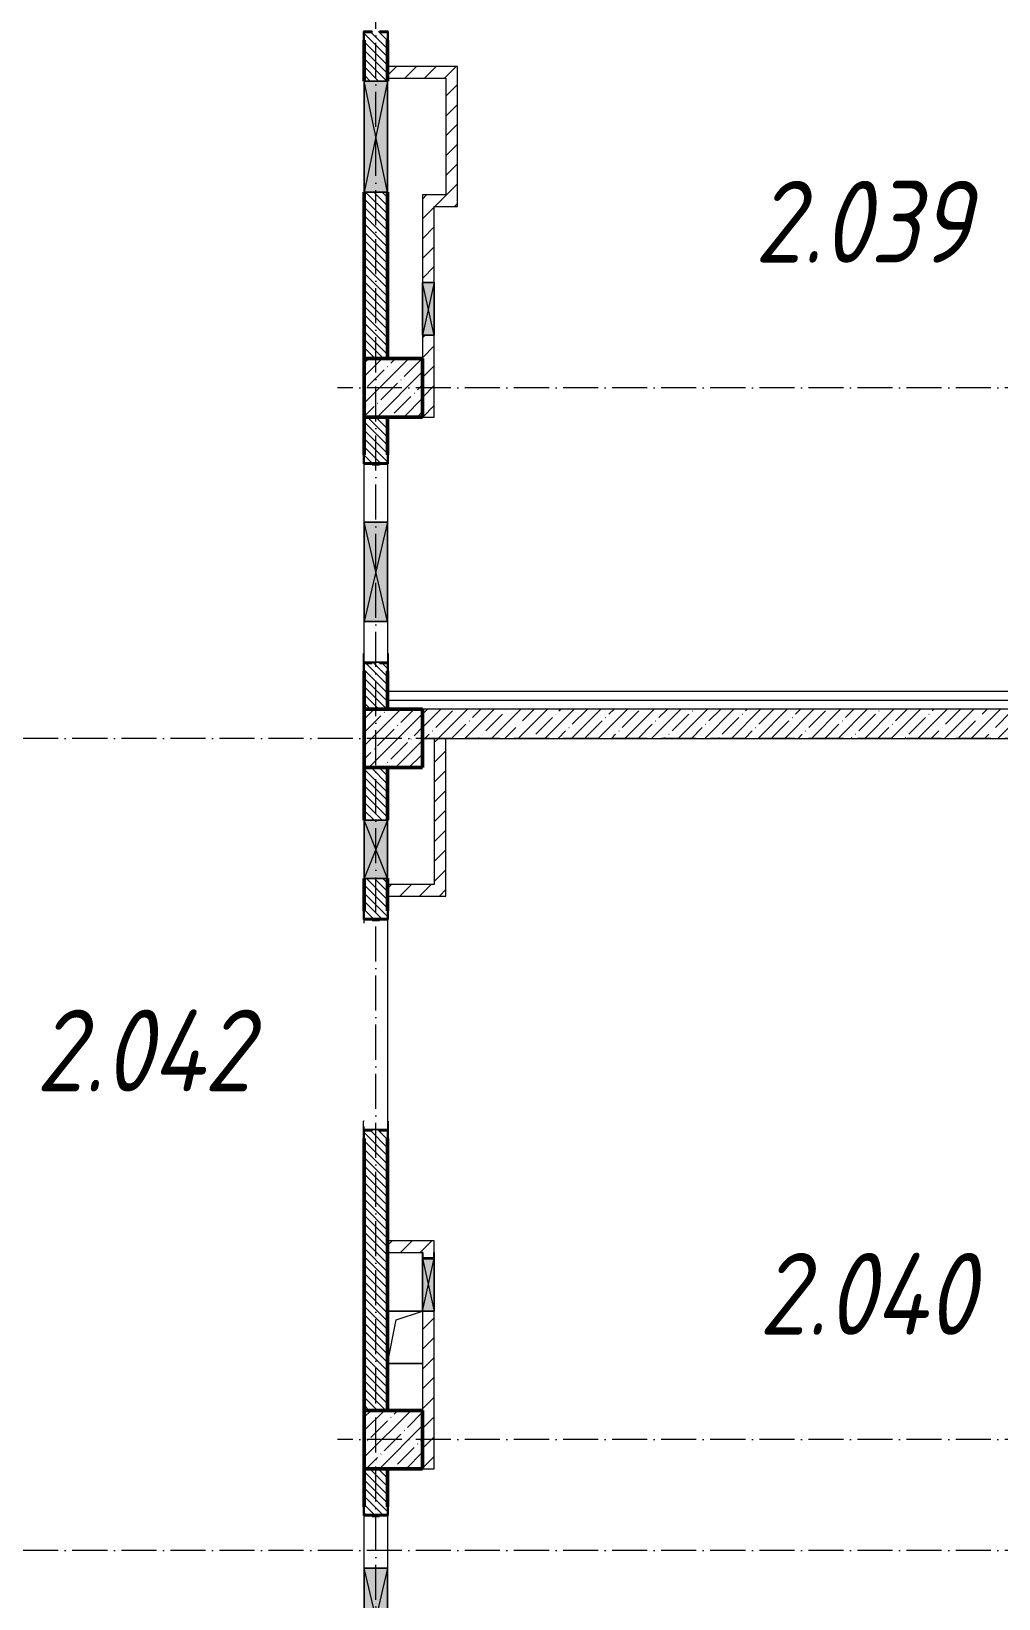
# Model space of a CAD drawing. Header units: millimetres. Extents: x -136833 to 49383, y -8033 to 344618.
# Drawn here: x -41034 to -32753, y 254766 to 268178 of the extents above; entities that cross this region are included whole.
import ezdxf

# ---------------------------------------------------------------- set-up
doc = ezdxf.new("R2010")
doc.units = ezdxf.units.MM
doc.linetypes.add('50_200_ШТРИХ_1Т_ш5_п1_п1_', pattern=[700, 500, -100, 0, -100])
for name, color, linetype, lineweight in [('A-DETL-____-OTLN-4', 7, 'Continuous', 18), ('A-DETL-GENF-OTLN', 7, 'Continuous', 9), ('A-FLOR-____-OTLN', 7, 'Continuous', 9), ('A-GENM-____-MCUT', 7, 'Continuous', 25), ('A-GENM-____-OTLN', 7, 'Continuous', 9), ('A-GENM-____-OTLN-1', 7, 'Continuous', 25), ('A-GLAZ-____-OTLN', 7, 'Continuous', 9), ('A-WALL-____-MCUT-1', 7, 'Continuous', 9), ('A-WALL-____-MCUT-2', 7, 'Continuous', 50), ('A-WALL-____-PATT-1', 7, 'Continuous', 9), ('A-WALL-FNSH-MCUT-1', 7, 'Continuous', 9), ('I-WALL-____-OTLN', 7, 'Continuous', 9), ('S-COLS-____-MCUT', 7, 'Continuous', 50), ('S-COLS-____-OTLN', 7, 'Continuous', 9), ('S-GRID-____-OTLN-1', 7, '50_200_ШТРИХ_1Т_ш5_п1_п1_', 9), ('Марки помещений', 7, 'Continuous', 9)]:
    doc.layers.add(name, color=color, linetype=linetype, lineweight=lineweight)
doc.styles.add('ISOCPEUR_I_3', font='isocpeui.ttf', dxfattribs={"width": 0.85, "height": 2.2})
pattern_1 = [(45, (-131434.41, 245796.49), (-84.85281, 84.85281), [])]
pattern_2 = [(135, (-131434.413, 245796.486), (-35.35534, -35.35534), [])]

# ---------------------------------------------------------------- blocks, each defined once
blk = doc.blocks.new('BSC_Колонна _Прямоугольная - 500х500-V25-АР1_План отверстий 2 этажа в осях 1-64_А-ГГ')
at = {"layer": 'S-COLS-____-OTLN'}
h = blk.add_hatch(dxfattribs=at)
h.set_pattern_fill('FP_54', color=256, style=0, pattern_type=2)
h.set_pattern_definition([(45, (-93500, -16331.04), (-114.04925, 114.04925), []), (45, (-93385.95, -16331.04), (-114.04925, 114.04925), [201.613, -40.323, 3.353, -36.97])])
h.paths.add_polyline_path([(-250, -250), (250, -250), (250, 250), (-250, 250)], flags=0)
at = {"layer": 'S-COLS-____-MCUT'}
for p, q in [((250, 250), (-250, 250)), ((-250, 250), (-250, -250)), ((250, -250), (250, 250)), ((-250, -250), (250, -250))]:
    blk.add_line(p, q, dxfattribs=at)
blk = doc.blocks.new('BSC_Колонна _Прямоугольная - 500х500-V33-АР1_План отверстий 2 этажа в осях 1-64_А-ГГ')
at = {"layer": 'S-COLS-____-OTLN'}
h = blk.add_hatch(dxfattribs=at)
h.set_pattern_fill('FP_62', color=256, style=0, pattern_type=2)
h.set_pattern_definition([(45, (-93500, -19331.04), (-114.04925, 114.04925), []), (45, (-93385.95, -19331.04), (-114.04925, 114.04925), [201.613, -40.323, 3.353, -36.97])])
h.paths.add_polyline_path([(-250, -250), (250, -250), (250, 250), (-250, 250)], flags=0)
at = {"layer": 'S-COLS-____-MCUT'}
for p, q in [((250, 250), (-250, 250)), ((-250, 250), (-250, -250)), ((250, -250), (250, 250)), ((-250, -250), (250, -250))]:
    blk.add_line(p, q, dxfattribs=at)
blk = doc.blocks.new('BSC_Колонна _Прямоугольная - 500х500-V76-АР1_План отверстий 2 этажа в осях 1-64_А-ГГ')
at = {"layer": 'S-COLS-____-OTLN'}
h = blk.add_hatch(dxfattribs=at)
h.set_pattern_fill('FP_105', color=256, style=0, pattern_type=2)
h.set_pattern_definition([(45, (-93500, -10331.04), (-114.04925, 114.04925), []), (45, (-93385.95, -10331.04), (-114.04925, 114.04925), [201.613, -40.323, 3.353, -36.97])])
h.paths.add_polyline_path([(-250, -250), (250, -250), (250, 250), (-250, 250)], flags=0)
at = {"layer": 'S-COLS-____-MCUT'}
for p, q in [((250, 250), (-250, 250)), ((-250, 250), (-250, -250)), ((250, -250), (250, 250)), ((-250, -250), (250, -250))]:
    blk.add_line(p, q, dxfattribs=at)
blk = doc.blocks.new('АР_Перемычка - АР_Перемычка-28448550-АР1_План отверстий 2 этажа в осях 1-64_А-ГГ')
at = {"layer": 'A-GENM-____-OTLN'}
blk.add_line((-350, -100), (-342, -100), dxfattribs=at)
blk = doc.blocks.new('Фахверк_СКБ_Уголок - 200_3960-28268576-АР1_План отверстий 2 этажа в осях 1-64_А-ГГ')
at = {"layer": 'A-GENM-____-MCUT'}
for p, q in [((200, 156), (125, 156)), ((125, 156), (125, 81)), ((131, 81), (131, 150)), ((131, 150), (200, 150)), ((200, 150), (200, 156)), ((125, 81), (131, 81)), ((131, 19), (125, 19)), ((125, 19), (125, -56)), ((131, -50), (131, 19)), ((125, -56), (200, -56)), ((200, -50), (131, -50)), ((200, -56), (200, -50))]:
    blk.add_line(p, q, dxfattribs=at)
blk = doc.blocks.new('154_Стойка_СКБ_Уголок - СМ-2480_200-28346303-АР1_План отверстий 2 этажа в осях 1-64_А-ГГ')
at = {"layer": 'A-GENM-____-MCUT'}
for p, q in [((125, 156), (125, 81)), ((200, 156), (125, 156)), ((131, 81), (131, 150)), ((131, 150), (200, 150)), ((200, 150), (200, 156)), ((125, 81), (131, 81)), ((131, 19), (125, 19)), ((125, 19), (125, -56)), ((131, -50), (131, 19)), ((125, -56), (200, -56)), ((200, -50), (131, -50)), ((200, -56), (200, -50))]:
    blk.add_line(p, q, dxfattribs=at)
blk = doc.blocks.new('Стойка_Влож_Полоса боковая - Полоса-28213942-АР1_План отверстий 2 этажа в осях 1-64_А-ГГ')
at = {"layer": 'A-GENM-____-OTLN'}
for p, q in [((-5, 60), (0, 60)), ((-5, -60), (-5, 60)), ((0, 31), (0, -31)), ((0, -60), (-5, -60))]:
    blk.add_line(p, q, dxfattribs=at)
blk = doc.blocks.new('Стойка_Влож_Уголок_Опорный - Уголок-28213941-АР1_План отверстий 2 этажа в осях 1-64_А-ГГ')
at = {"layer": 'A-GENM-____-OTLN'}
for p, q in [((-212, -6), (-212, 0)), ((0, 0), (0, -6)), ((-212, -75), (-212, -6)), ((-212, -6), (-206, -6)), ((-212, -75), (-206, -75)), ((-6, -6), (0, -6)), ((-6, -75), (0, -75)), ((0, -6), (0, -75))]:
    blk.add_line(p, q, dxfattribs=at)
blk = doc.blocks.new('АР_Перемычка - АР_Перемычка-28444941-АР1_План отверстий 2 этажа в осях 1-64_А-ГГ')
at = {"layer": 'A-GENM-____-OTLN'}
blk.add_line((-400, -100), (-392, -100), dxfattribs=at)
blk = doc.blocks.new('AR_Отверстие прямоугольное _в плите_ - AR_Отверстие прямоугольное _в плите_-30552603-АР1_План отверстий 2 этажа в осях 1-64_А-ГГ')
at = {"layer": 'A-GENM-____-OTLN'}
for p, q in [((150, 225), (-150, 225)), ((-150, -225), (-75, 150)), ((-75, 150), (150, 225)), ((-150, -225), (150, -225))]:
    blk.add_line(p, q, dxfattribs=at)
blk = doc.blocks.new('AR_Отверстие прямоугольное _в стене_ - AR_Отверстие прямоугольное _в стене__ОВ-36797345-АР1_План отверстий 2 этажа в осях 1-64_А-ГГ')
at = {"layer": 'A-GLAZ-____-OTLN'}
blk.add_hatch(color=256, dxfattribs=at).paths.add_polyline_path([(-225, 47), (-225, -50), (225, -50), (225, 50), (-225, 50)], flags=0)
at = {"layer": 'A-DETL-GENF-OTLN'}
for p, q in [((-225, -50), (-225, 50)), ((-225, 50), (225, 50)), ((225, 50), (-225, -50)), ((-225, 50), (225, -50)), ((225, 50), (-225, 50)), ((-225, 50), (-225, -50)), ((225, -50), (-225, -50)), ((-225, -50), (225, -50))]:
    blk.add_line(p, q, dxfattribs=at)
blk = doc.blocks.new('AR_Отверстие прямоугольное _в стене_ - AR_Отверстие прямоугольное _в стене__ОВ-36854413-АР1_План отверстий 2 этажа в осях 1-64_А-ГГ')
at = {"layer": 'A-GLAZ-____-OTLN'}
blk.add_hatch(color=256, dxfattribs=at).paths.add_polyline_path([(225, -50), (225, 50), (-225, 50), (-225, -50)], flags=0)
at = {"layer": 'A-DETL-GENF-OTLN'}
for p, q in [((-225, -50), (-225, 50)), ((-225, 50), (225, 50)), ((225, 50), (-225, -50)), ((-225, 50), (225, -50)), ((225, 50), (-225, 50)), ((-225, 50), (-225, -50)), ((225, 50), (225, -50)), ((225, -50), (225, 50)), ((225, -50), (-225, -50)), ((-225, -50), (225, -50))]:
    blk.add_line(p, q, dxfattribs=at)
blk = doc.blocks.new('AR_Отверстие прямоугольное _в стене_ - AR_Отверстие прямоугольное _в стене__ОВ-36854551-АР1_План отверстий 2 этажа в осях 1-64_А-ГГ')
at = {"layer": 'A-GLAZ-____-OTLN'}
blk.add_hatch(color=256, dxfattribs=at).paths.add_polyline_path([(250, -100), (250, 100), (-250, 100), (-250, -100)], flags=0)
at = {"layer": 'A-DETL-GENF-OTLN'}
for p, q in [((-250, -100), (-250, 100)), ((-250, 100), (250, 100)), ((250, 100), (-250, -100)), ((-250, 100), (250, -100)), ((250, 100), (-250, 100)), ((-250, 100), (-250, -100)), ((250, 100), (250, -100)), ((250, -100), (250, 100)), ((250, -100), (-250, -100)), ((-250, -100), (250, -100))]:
    blk.add_line(p, q, dxfattribs=at)
blk = doc.blocks.new('AR_Отверстие прямоугольное _в стене__БезПР - AR_Отверстие прямоугольное _в стене__БезПР-36789241-АР1_План отверстий 2 этажа в осях 1-64_А-ГГ')
at = {"layer": 'A-GLAZ-____-OTLN'}
blk.add_hatch(color=256, dxfattribs=at).paths.add_polyline_path([(475, -100), (475, 100), (-475, 100), (-475, -100), (105, -100)], flags=0)
at = {"layer": 'A-DETL-GENF-OTLN'}
for p, q in [((-475, -100), (-475, 100)), ((-475, 100), (475, 100)), ((475, 100), (-475, -100)), ((-475, 100), (475, -100)), ((475, 100), (-475, 100)), ((-475, 100), (-475, -100)), ((475, 100), (475, -100)), ((475, -100), (475, 100)), ((475, -100), (-475, -100)), ((-475, -100), (475, -100))]:
    blk.add_line(p, q, dxfattribs=at)
at = {"layer": 'A-GLAZ-____-OTLN'}
blk.add_line((475, 100), (-475, 100), dxfattribs=at)
blk = doc.blocks.new('AR_Отверстие прямоугольное _в стене_ - AR_Отверстие прямоугольное _в стене__ОВ-36798040-АР1_План отверстий 2 этажа в осях 1-64_А-ГГ')
at = {"layer": 'A-GLAZ-____-OTLN'}
blk.add_hatch(color=256, dxfattribs=at).paths.add_polyline_path([(425, -100), (425, 100), (-425, 100), (-425, -100)], flags=0)
at = {"layer": 'A-DETL-GENF-OTLN'}
for p, q in [((-425, -100), (-425, 100)), ((-425, 100), (425, 100)), ((425, 100), (-425, -100)), ((-425, 100), (425, -100)), ((425, 100), (-425, 100)), ((-425, 100), (-425, -100)), ((425, 100), (425, -100)), ((425, -100), (425, 100)), ((425, -100), (-425, -100)), ((-425, -100), (425, -100))]:
    blk.add_line(p, q, dxfattribs=at)
blk = doc.blocks.new('154_Фахверк_СКБ_Швеллер - Тип_100_3960_зеркало-36793856-АР1_План отверстий 2 этажа в осях 1-64_А-ГГ')
at = {"layer": 'A-GENM-____-MCUT'}
for p, q in [((175, 50), (125, 50)), ((125, 50), (125, -50)), ((128, 47), (175, 47)), ((128, -47), (128, 47)), ((175, 47), (175, 50)), ((125, -50), (175, -50)), ((175, -47), (128, -47)), ((175, -50), (175, -47))]:
    blk.add_line(p, q, dxfattribs=at)
blk = doc.blocks.new('3эт')
at = {"layer": 'S-GRID-____-OTLN-1', "color": 251, "ltscale": 0.6, "true_color": 0x636466}
for p, q in [((377120.7, -91346.1), (377120.7, -36982.5)), ((387845.1, -67532.4), (376792, -67532.4)), ((387845.1, -70532.4), (351097.5, -70532.4)), ((387845.1, -76532.4), (376792, -76532.4)), ((387845.1, -77482.4), (279340.9, -77482.4))]:
    blk.add_line(p, q, dxfattribs=at)

msp = doc.modelspace()

# ---------------------------------------------------------------- hatches: boundary and pattern name
at = {"layer": 'A-WALL-____-PATT-1'}
h = msp.add_hatch(dxfattribs=at)
h.set_pattern_fill('FP_6', color=256, style=0, pattern_type=2)
h.set_pattern_definition(pattern_2)
h.paths.add_polyline_path([(-37984.4, 265377.5), (-37984.4, 266802.5), (-38184.4, 266802.5), (-38184.4, 265377.5)], flags=0)
h.paths.add_polyline_path([(-38184.4, 267752.5), (-37984.4, 267752.5), (-37984.4, 268171.5), (-38053.4, 268171.5), (-38053.4, 268177.5), (-38115.4, 268177.5), (-38115.4, 268171.5), (-38184.4, 268171.5), (-38184.4, 268102.5)], flags=0)
h.paths.add_polyline_path([(-38053.4, 269977.5), (-38053.4, 269983.5), (-37984.4, 269983.5), (-37984.4, 270577.5), (-38184.4, 270577.5), (-38184.4, 269983.5), (-38115.4, 269983.5), (-38115.4, 269977.5)], flags=0)
h.paths.add_polyline_path([(-38184.4, 270777.5), (-37984.4, 270777.5), (-37984.4, 270877.5), (-38184.4, 270877.5)], flags=0)
h = msp.add_hatch(dxfattribs=at)
h.set_pattern_fill('FP_4', color=256, style=0, pattern_type=2)
h.set_pattern_definition(pattern_1)
h.paths.add_polyline_path([(-37484.4, 267777.5), (-37384.4, 267777.5), (-37384.4, 267877.5), (-37984.4, 267877.5), (-37984.4, 267777.5), (-37772.5, 267777.5)], flags=0)
h = msp.add_hatch(dxfattribs=at)
h.set_pattern_fill('FP_4', color=256, style=0, pattern_type=2)
h.set_pattern_definition(pattern_1)
h.paths.add_polyline_path([(-37384.4, 266777.5), (-37384.4, 267777.5), (-37484.4, 267777.5), (-37484.4, 266777.5)], flags=0)
h = msp.add_hatch(dxfattribs=at)
h.set_pattern_fill('FP_4', color=256, style=0, pattern_type=2)
h.set_pattern_definition(pattern_1)
h.paths.add_polyline_path([(-37584.4, 266677.5), (-37384.4, 266677.5), (-37384.4, 266777.5), (-37684.4, 266777.5), (-37684.4, 266677.5)], flags=0)
h = msp.add_hatch(dxfattribs=at)
h.set_pattern_fill('FP_4', color=256, style=0, pattern_type=2)
h.set_pattern_definition(pattern_1)
h.paths.add_polyline_path([(-37584.4, 264877.5), (-37584.4, 265577.5), (-37684.4, 265577.5), (-37684.4, 264877.5)], flags=0)
h.paths.add_polyline_path([(-37584.4, 266027.5), (-37584.4, 266677.5), (-37684.4, 266677.5), (-37684.4, 266027.5)], flags=0)
h = msp.add_hatch(dxfattribs=at)
h.set_pattern_fill('FP_6', color=256, style=0, pattern_type=2)
h.set_pattern_definition(pattern_2)
h.paths.add_polyline_path([(-37984.4, 262377.5), (-37984.4, 262771.5), (-38053.4, 262771.5), (-38053.4, 262777.5), (-38115.4, 262777.5), (-38115.4, 262771.5), (-38184.4, 262771.5), (-38184.4, 262377.5), (-38024.4, 262377.5)], flags=0)
h.paths.add_polyline_path([(-38115.4, 264477.5), (-38053.4, 264477.5), (-38053.4, 264483.5), (-37984.4, 264483.5), (-37984.4, 264877.5), (-38184.4, 264877.5), (-38184.4, 264483.5), (-38115.4, 264483.5)], flags=0)
h = msp.add_hatch(dxfattribs=at)
h.set_pattern_fill('FP_25', color=256, style=0, pattern_type=2)
h.set_pattern_definition([(45, (-131434.41, 245796.49), (-114.04925, 114.04925), []), (45, (-131320.36, 245796.49), (-114.04925, 114.04925), [201.612, -40.322, 3.353, -36.97])])
h.paths.add_polyline_path([(-30684.4, 262127.5), (-30684.4, 262377.5), (-37684.4, 262377.5), (-37684.4, 262127.5), (-30702.6, 262127.5)], flags=0)
h = msp.add_hatch(dxfattribs=at)
h.set_pattern_fill('FP_4', color=256, style=0, pattern_type=2)
h.set_pattern_definition(pattern_1)
h.paths.add_polyline_path([(-37484.4, 260877.5), (-37484.4, 262127.5), (-37584.4, 262127.5), (-37584.4, 260877.5)], flags=0)
h = msp.add_hatch(dxfattribs=at)
h.set_pattern_fill('FP_6', color=256, style=0, pattern_type=2)
h.set_pattern_definition(pattern_2)
h.paths.add_polyline_path([(-38184.4, 256377.5), (-37984.4, 256377.5), (-37984.4, 258771.5), (-38053.4, 258771.5), (-38053.4, 258777.5), (-38115.4, 258777.5), (-38115.4, 258771.5), (-38184.4, 258771.5), (-38184.4, 256852.3)], flags=0)
h.paths.add_polyline_path([(-38053.4, 260577.5), (-38053.4, 260583.5), (-37984.4, 260583.5), (-37984.4, 260927.5), (-38184.4, 260927.5), (-38183.5, 260583.5), (-38115.4, 260583.5), (-38115.4, 260577.5)], flags=0)
h.paths.add_polyline_path([(-38053.6, 261427.5), (-37984.4, 261427.5), (-37984.4, 261877.5), (-38184.4, 261877.5), (-38184.4, 261427.5)], flags=0)
h = msp.add_hatch(dxfattribs=at)
h.set_pattern_fill('FP_4', color=256, style=0, pattern_type=2)
h.set_pattern_definition(pattern_1)
h.paths.add_polyline_path([(-37984.4, 260777.5), (-37484.4, 260777.5), (-37484.4, 260877.5), (-37984.4, 260877.5)], flags=0)
h = msp.add_hatch(dxfattribs=at)
h.set_pattern_fill('FP_4', color=256, style=0, pattern_type=2)
h.set_pattern_definition(pattern_1)
h.paths.add_polyline_path([(-37587.4, 257727.5), (-37584.4, 257727.5), (-37584.4, 257827.5), (-37984.4, 257827.5), (-37984.4, 257727.5), (-37681.4, 257727.5)], flags=0)
h = msp.add_hatch(dxfattribs=at)
h.set_pattern_fill('FP_4', color=256, style=0, pattern_type=2)
h.set_pattern_definition(pattern_1)
h.paths.add_polyline_path([(-37584.4, 255877.5), (-37584.4, 257227.5), (-37684.4, 257227.5), (-37684.4, 255877.5)], flags=0)
h.paths.add_polyline_path([(-37587.4, 257680.5), (-37587.4, 257727.5), (-37681.4, 257727.5), (-37681.4, 257680.5)], flags=0)
h = msp.add_hatch(dxfattribs=at)
h.set_pattern_fill('FP_6', color=256, style=0, pattern_type=2)
h.set_pattern_definition(pattern_2)
h.paths.add_polyline_path([(-37984.4, 253377.5), (-37984.4, 253771.5), (-38053.4, 253771.5), (-38053.4, 253777.5), (-38115.4, 253777.5), (-38115.4, 253771.5), (-38184.4, 253771.5), (-38184.4, 253377.5)], flags=0)
h.paths.add_polyline_path([(-38053.4, 255477.5), (-38053.4, 255483.5), (-37984.4, 255483.5), (-37984.4, 255877.5), (-38184.4, 255877.5), (-38184.4, 255483.5), (-38115.4, 255483.5), (-38115.4, 255477.5)], flags=0)

# ---------------------------------------------------------------- linework, layer by layer
at = {"layer": 'A-DETL-____-OTLN-4'}
for p, q in [((-30434.4, 262527.5), (-37984.4, 262527.5)), ((-30434.4, 262452.5), (-37984.4, 262452.5))]:
    msp.add_line(p, q, dxfattribs=at)
at = {"layer": 'A-FLOR-____-OTLN'}
for p, q in [((-37984.4, 257227.5), (-37684.4, 257227.5)), ((-37684.4, 256777.5), (-37984.4, 256777.5))]:
    msp.add_line(p, q, dxfattribs=at)
at = {"layer": 'A-WALL-____-MCUT-1'}
for p, q in [((-30684.4, 262377.5), (-37684.4, 262377.5)), ((-37684.4, 262127.5), (-30684.4, 262127.5))]:
    msp.add_line(p, q, dxfattribs=at)
at = {"layer": 'A-WALL-____-MCUT-2'}
for p, q in [((-38184.4, 268102.5), (-38184.4, 267752.5)), ((-37984.4, 267752.5), (-37984.4, 268102.5)), ((-38184.4, 266802.5), (-38184.4, 265377.5)), ((-37984.4, 265377.5), (-37984.4, 266802.5)), ((-38184.4, 264877.5), (-38184.4, 264552.5)), ((-37984.4, 264552.5), (-37984.4, 264877.5)), ((-38115.4, 264477.5), (-38053.4, 264477.5)), ((-38184.4, 262702.5), (-38184.4, 262377.5)), ((-37984.4, 262377.5), (-37984.4, 262702.5)), ((-38184.4, 261877.5), (-38184.4, 261427.5)), ((-37984.4, 261427.5), (-37984.4, 261877.5)), ((-38184.4, 260927.5), (-38184.4, 260652.5)), ((-37984.4, 260652.5), (-37984.4, 260927.5)), ((-38115.4, 260577.5), (-38053.4, 260577.5)), ((-38184.4, 258702.5), (-38184.4, 256377.5)), ((-37984.4, 256377.5), (-37984.4, 258702.5)), ((-38184.4, 255877.5), (-38184.4, 255552.5)), ((-37984.4, 255552.5), (-37984.4, 255877.5)), ((-38115.4, 255477.5), (-38053.4, 255477.5))]:
    msp.add_line(p, q, dxfattribs=at)
at = {"layer": 'A-WALL-FNSH-MCUT-1'}
for p, q in [((-37384.4, 267877.5), (-37984.4, 267877.5)), ((-37384.4, 266677.5), (-37384.4, 267877.5)), ((-37984.4, 267777.5), (-37484.4, 267777.5)), ((-37484.4, 267777.5), (-37484.4, 266777.5)), ((-37484.4, 266777.5), (-37684.4, 266777.5)), ((-37684.4, 266777.5), (-37684.4, 266027.5)), ((-37584.4, 266677.5), (-37384.4, 266677.5)), ((-37584.4, 266027.5), (-37584.4, 266677.5)), ((-37684.4, 265577.5), (-37684.4, 265377.5)), ((-37584.4, 264877.5), (-37584.4, 265577.5)), ((-37684.4, 264877.5), (-37584.4, 264877.5)), ((-37584.4, 262127.5), (-37584.4, 260877.5)), ((-37484.4, 260777.5), (-37484.4, 262127.5)), ((-37584.4, 260877.5), (-37984.4, 260877.5)), ((-37984.4, 260777.5), (-37484.4, 260777.5)), ((-37584.4, 257827.5), (-37984.4, 257827.5)), ((-37984.4, 257827.5), (-37984.4, 257727.5)), ((-37584.4, 257727.5), (-37584.4, 257827.5)), ((-37984.4, 257727.5), (-37684.4, 257727.5)), ((-37684.4, 257227.5), (-37684.4, 256377.5)), ((-37584.4, 255877.5), (-37584.4, 257227.5)), ((-37684.4, 255877.5), (-37584.4, 255877.5))]:
    msp.add_line(p, q, dxfattribs=at)
at = {"layer": 'I-WALL-____-OTLN'}
for p, q in [((-38184.4, 263977.5), (-38184.4, 264477.5)), ((-37984.4, 264477.5), (-37984.4, 263977.5)), ((-38184.4, 262777.5), (-38184.4, 263127.5)), ((-37984.4, 263127.5), (-37984.4, 262777.5)), ((-38184.4, 260547.5), (-38184.4, 260577.5)), ((-37984.4, 260577.5), (-37984.4, 258777.5)), ((-38184.4, 258777.5), (-38184.4, 258807.5)), ((-38184.4, 255027.5), (-38184.4, 255477.5)), ((-37984.4, 255477.5), (-37984.4, 255027.5))]:
    msp.add_line(p, q, dxfattribs=at)

# ---------------------------------------------------------------- block references
msp.add_blockref('3эт', (-415205.1, 332659.9))
at = {"layer": 'A-GENM-____-OTLN'}
for name, p, rotation in [('Стойка_Влож_Уголок_Опорный - Уголок-28213941-АР1_План отверстий 2 этажа в осях 1-64_А-ГГ', (-38190.4, 262777.5), 180), ('Стойка_Влож_Полоса боковая - Полоса-28213942-АР1_План отверстий 2 этажа в осях 1-64_А-ГГ', (-38084.4, 262777.5), 269.9999999999999), ('АР_Перемычка - АР_Перемычка-28448550-АР1_План отверстий 2 этажа в осях 1-64_А-ГГ', (-38084.4, 262777.5), 89.9999999999999), ('Стойка_Влож_Уголок_Опорный - Уголок-28213941-АР1_План отверстий 2 этажа в осях 1-64_А-ГГ', (-38190.4, 258777.5), 180), ('Стойка_Влож_Полоса боковая - Полоса-28213942-АР1_План отверстий 2 этажа в осях 1-64_А-ГГ', (-38084.4, 258777.5), 269.9999999999999), ('АР_Перемычка - АР_Перемычка-28444941-АР1_План отверстий 2 этажа в осях 1-64_А-ГГ', (-38084.4, 258777.5), 89.9999999999999)]:
    msp.add_blockref(name, p, dxfattribs=dict(at, rotation=rotation))
msp.add_blockref('AR_Отверстие прямоугольное _в плите_ - AR_Отверстие прямоугольное _в плите_-30552603-АР1_План отверстий 2 этажа в осях 1-64_А-ГГ', (-37834.4, 257002.5), dxfattribs=at)
at = {"layer": 'A-GENM-____-OTLN-1'}
for name, p, rotation in [('154_Стойка_СКБ_Уголок - СМ-2480_200-28346303-АР1_План отверстий 2 этажа в осях 1-64_А-ГГ', (-38134.4, 268302.5), 269.9999999999999), ('Фахверк_СКБ_Уголок - 200_3960-28268576-АР1_План отверстий 2 этажа в осях 1-64_А-ГГ', (-38034.4, 264352.5), 89.9999999999999), ('154_Стойка_СКБ_Уголок - СМ-2480_200-28346303-АР1_План отверстий 2 этажа в осях 1-64_А-ГГ', (-38134.4, 262902.5), 269.9999999999999), ('Фахверк_СКБ_Уголок - 200_3960-28268576-АР1_План отверстий 2 этажа в осях 1-64_А-ГГ', (-38034.4, 260452.5), 89.9999999999999), ('154_Стойка_СКБ_Уголок - СМ-2480_200-28346303-АР1_План отверстий 2 этажа в осях 1-64_А-ГГ', (-38134.4, 258902.5), 269.9999999999999), ('154_Фахверк_СКБ_Швеллер - Тип_100_3960_зеркало-36793856-АР1_План отверстий 2 этажа в осях 1-64_А-ГГ', (-37634.4, 257552.5), 90), ('Фахверк_СКБ_Уголок - 200_3960-28268576-АР1_План отверстий 2 этажа в осях 1-64_А-ГГ', (-38034.4, 255352.5), 89.9999999999999)]:
    msp.add_blockref(name, p, dxfattribs=dict(at, rotation=rotation))
at = {"layer": 'A-GLAZ-____-OTLN'}
for name, p, rotation in [('AR_Отверстие прямоугольное _в стене__БезПР - AR_Отверстие прямоугольное _в стене__БезПР-36789241-АР1_План отверстий 2 этажа в осях 1-64_А-ГГ', (-38084.4, 267277.5), 269.9999999999999), ('AR_Отверстие прямоугольное _в стене_ - AR_Отверстие прямоугольное _в стене__ОВ-36854413-АР1_План отверстий 2 этажа в осях 1-64_А-ГГ', (-37634.4, 265802.5), 270), ('AR_Отверстие прямоугольное _в стене_ - AR_Отверстие прямоугольное _в стене__ОВ-36798040-АР1_План отверстий 2 этажа в осях 1-64_А-ГГ', (-38084.4, 263552.5), 269.9999999999999), ('AR_Отверстие прямоугольное _в стене_ - AR_Отверстие прямоугольное _в стене__ОВ-36854551-АР1_План отверстий 2 этажа в осях 1-64_А-ГГ', (-38084.4, 261177.5), 269.9999999999999), ('AR_Отверстие прямоугольное _в стене_ - AR_Отверстие прямоугольное _в стене__ОВ-36797345-АР1_План отверстий 2 этажа в осях 1-64_А-ГГ', (-37634.4, 257452.5), 90), ('AR_Отверстие прямоугольное _в стене_ - AR_Отверстие прямоугольное _в стене__ОВ-36798040-АР1_План отверстий 2 этажа в осях 1-64_А-ГГ', (-38084.4, 254602.5), 269.9999999999999)]:
    msp.add_blockref(name, p, dxfattribs=dict(at, rotation=rotation))
at = {"layer": 'S-COLS-____-OTLN'}
for name, p in [('BSC_Колонна _Прямоугольная - 500х500-V33-АР1_План отверстий 2 этажа в осях 1-64_А-ГГ', (-37934.4, 265127.5)), ('BSC_Колонна _Прямоугольная - 500х500-V25-АР1_План отверстий 2 этажа в осях 1-64_А-ГГ', (-37934.4, 262127.5)), ('BSC_Колонна _Прямоугольная - 500х500-V76-АР1_План отверстий 2 этажа в осях 1-64_А-ГГ', (-37934.4, 256127.5))]:
    msp.add_blockref(name, p, dxfattribs=at)

# ---------------------------------------------------------------- texts
at = {"layer": 'Марки помещений', "char_height": 700, "attachment_point": 1, "style": 'ISOCPEUR_I_3'}
for s, insert, width in [('2.039', (-34843.7, 266898.2), 785.654), ('2.042', (-40994.7, 259806.6), 817.721), ('2.040', (-34806.7, 257724.3), 817.721)]:
    msp.add_mtext(s, dxfattribs=dict(at, insert=insert, width=width))

doc.saveas('drawing.dxf')
